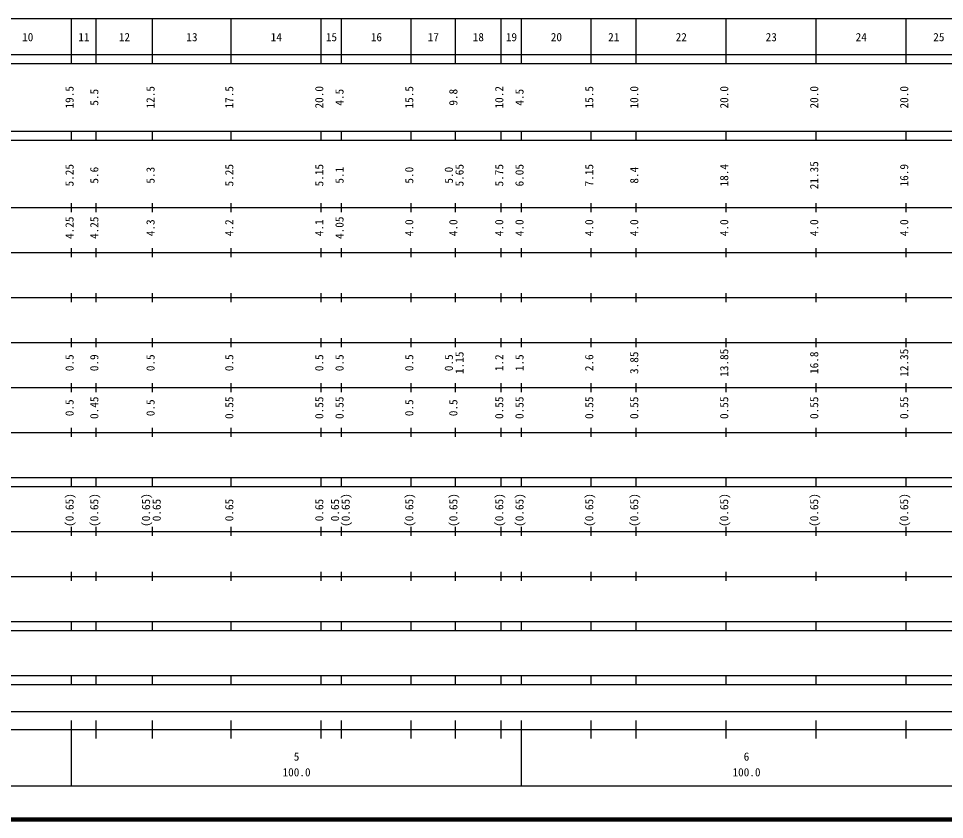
# Model space of a CAD drawing. Units: millimetres on the paper, enlarged 1000 times. Extents: x 40000 to 680000, y 20000 to 380000.
# Drawn here: x 256207 to 462002, y 20000 to 198000 of the extents above; entities that cross this region are included whole.
import ezdxf
from ezdxf.enums import TextEntityAlignment as Align

# ---------------------------------------------------------------- set-up
doc = ezdxf.new("R2010")
doc.units = ezdxf.units.MM
doc.header["$LTSCALE"] = 1000
doc.layers.add('S-TTL', color=2, linetype='Continuous', lineweight=140)
doc.layers.add('S-TTL-BAND', color=7, linetype='Continuous', lineweight=25)
doc.styles.add('ＭＳ ゴシック', font='')
doc.styles.get('ＭＳ ゴシック').set_extended_font_data('MS Gothic')

msp = doc.modelspace()

# ---------------------------------------------------------------- linework, layer by layer
at = {"layer": 'S-TTL'}
msp.add_line((40000, 20000), (680000, 20000), dxfattribs=at)
at = {"layer": 'S-TTL-BAND'}
for p, q in [((68000, 198000), (579000, 198000)), ((268000, 188000), (268000, 198000)), ((273500, 188000), (273500, 198000)), ((286000, 188000), (286000, 198000)), ((303500, 188000), (303500, 198000)), ((323500, 188000), (323500, 198000)), ((328000, 188000), (328000, 198000)), ((343500, 188000), (343500, 198000)), ((353300, 188000), (353300, 198000)), ((363500, 188000), (363500, 198000)), ((368000, 188000), (368000, 198000)), ((383500, 188000), (383500, 198000)), ((393500, 188000), (393500, 198000)), ((413500, 188000), (413500, 198000)), ((433500, 188000), (433500, 198000)), ((453500, 188000), (453500, 198000)), ((40000, 190000), (579000, 190000)), ((40000, 188000), (579000, 188000)), ((40000, 173000), (579000, 173000)), ((268000, 171000), (268000, 173000)), ((273500, 171000), (273500, 173000)), ((286000, 171000), (286000, 173000)), ((303500, 171000), (303500, 173000)), ((323500, 171000), (323500, 173000)), ((328000, 171000), (328000, 173000)), ((343500, 171000), (343500, 173000)), ((353300, 171000), (353300, 173000)), ((363500, 171000), (363500, 173000)), ((368000, 171000), (368000, 173000)), ((383500, 171000), (383500, 173000)), ((393500, 171000), (393500, 173000)), ((413500, 171000), (413500, 173000)), ((433500, 171000), (433500, 173000)), ((453500, 171000), (453500, 173000)), ((40000, 171000), (579000, 171000)), ((268000, 155000), (268000, 157000)), ((273500, 155000), (273500, 157000)), ((286000, 155000), (286000, 157000)), ((303500, 155000), (303500, 157000)), ((323500, 155000), (323500, 157000)), ((328000, 155000), (328000, 157000)), ((343500, 155000), (343500, 157000)), ((353300, 155000), (353300, 157000)), ((363500, 155000), (363500, 157000)), ((368000, 155000), (368000, 157000)), ((383500, 155000), (383500, 157000)), ((393500, 155000), (393500, 157000)), ((413500, 155000), (413500, 157000)), ((433500, 155000), (433500, 157000)), ((453500, 155000), (453500, 157000)), ((40000, 156000), (579000, 156000)), ((268000, 145000), (268000, 147000)), ((273500, 145000), (273500, 147000)), ((286000, 145000), (286000, 147000)), ((303500, 145000), (303500, 147000)), ((323500, 145000), (323500, 147000)), ((328000, 145000), (328000, 147000)), ((343500, 145000), (343500, 147000)), ((353300, 145000), (353300, 147000)), ((363500, 145000), (363500, 147000)), ((368000, 145000), (368000, 147000)), ((383500, 145000), (383500, 147000)), ((393500, 145000), (393500, 147000)), ((413500, 145000), (413500, 147000)), ((433500, 145000), (433500, 147000)), ((453500, 145000), (453500, 147000)), ((46000, 146000), (579000, 146000)), ((52000, 136000), (579000, 136000)), ((268000, 135000), (268000, 137000)), ((273500, 135000), (273500, 137000)), ((286000, 135000), (286000, 137000)), ((303500, 135000), (303500, 137000)), ((323500, 135000), (323500, 137000)), ((328000, 135000), (328000, 137000)), ((343500, 135000), (343500, 137000)), ((353300, 135000), (353300, 137000)), ((363500, 135000), (363500, 137000)), ((368000, 135000), (368000, 137000)), ((383500, 135000), (383500, 137000)), ((393500, 135000), (393500, 137000)), ((413500, 135000), (413500, 137000)), ((433500, 135000), (433500, 137000)), ((453500, 135000), (453500, 137000)), ((46000, 126000), (579000, 126000)), ((268000, 125000), (268000, 127000)), ((273500, 125000), (273500, 127000)), ((286000, 125000), (286000, 127000)), ((303500, 125000), (303500, 127000)), ((323500, 125000), (323500, 127000)), ((328000, 125000), (328000, 127000)), ((343500, 125000), (343500, 127000)), ((353300, 125000), (353300, 127000)), ((363500, 125000), (363500, 127000)), ((368000, 125000), (368000, 127000)), ((383500, 125000), (383500, 127000)), ((393500, 125000), (393500, 127000)), ((413500, 125000), (413500, 127000)), ((433500, 125000), (433500, 127000)), ((453500, 125000), (453500, 127000)), ((52000, 116000), (579000, 116000)), ((268000, 115000), (268000, 117000)), ((273500, 115000), (273500, 117000)), ((286000, 115000), (286000, 117000)), ((303500, 115000), (303500, 117000)), ((323500, 115000), (323500, 117000)), ((328000, 115000), (328000, 117000)), ((343500, 115000), (343500, 117000)), ((353300, 115000), (353300, 117000)), ((363500, 115000), (363500, 117000)), ((368000, 115000), (368000, 117000)), ((383500, 115000), (383500, 117000)), ((393500, 115000), (393500, 117000)), ((413500, 115000), (413500, 117000)), ((433500, 115000), (433500, 117000)), ((453500, 115000), (453500, 117000)), ((46000, 106000), (579000, 106000)), ((268000, 105000), (268000, 107000)), ((273500, 105000), (273500, 107000)), ((286000, 105000), (286000, 107000)), ((303500, 105000), (303500, 107000)), ((323500, 105000), (323500, 107000)), ((328000, 105000), (328000, 107000)), ((343500, 105000), (343500, 107000)), ((353300, 105000), (353300, 107000)), ((363500, 105000), (363500, 107000)), ((368000, 105000), (368000, 107000)), ((383500, 105000), (383500, 107000)), ((393500, 105000), (393500, 107000)), ((413500, 105000), (413500, 107000)), ((433500, 105000), (433500, 107000)), ((453500, 105000), (453500, 107000)), ((40000, 96000), (579000, 96000)), ((268000, 94000), (268000, 96000)), ((273500, 94000), (273500, 96000)), ((286000, 94000), (286000, 96000)), ((303500, 94000), (303500, 96000)), ((323500, 94000), (323500, 96000)), ((328000, 94000), (328000, 96000)), ((343500, 94000), (343500, 96000)), ((353300, 94000), (353300, 96000)), ((363500, 94000), (363500, 96000)), ((368000, 94000), (368000, 96000)), ((383500, 94000), (383500, 96000)), ((393500, 94000), (393500, 96000)), ((413500, 94000), (413500, 96000)), ((433500, 94000), (433500, 96000)), ((453500, 94000), (453500, 96000)), ((40000, 94000), (579000, 94000)), ((268000, 83000), (268000, 85000)), ((273500, 83000), (273500, 85000)), ((286000, 83000), (286000, 85000)), ((303500, 83000), (303500, 85000)), ((323500, 83000), (323500, 85000)), ((328000, 83000), (328000, 85000)), ((343500, 83000), (343500, 85000)), ((353300, 83000), (353300, 85000)), ((363500, 83000), (363500, 85000)), ((368000, 83000), (368000, 85000)), ((383500, 83000), (383500, 85000)), ((393500, 83000), (393500, 85000)), ((413500, 83000), (413500, 85000)), ((433500, 83000), (433500, 85000)), ((453500, 83000), (453500, 85000)), ((49000, 84000), (579000, 84000)), ((268000, 73000), (268000, 75000)), ((273500, 73000), (273500, 75000)), ((286000, 73000), (286000, 75000)), ((303500, 73000), (303500, 75000)), ((323500, 73000), (323500, 75000)), ((328000, 73000), (328000, 75000)), ((343500, 73000), (343500, 75000)), ((353300, 73000), (353300, 75000)), ((363500, 73000), (363500, 75000)), ((368000, 73000), (368000, 75000)), ((383500, 73000), (383500, 75000)), ((393500, 73000), (393500, 75000)), ((413500, 73000), (413500, 75000)), ((433500, 73000), (433500, 75000)), ((453500, 73000), (453500, 75000)), ((40000, 74000), (579000, 74000)), ((40000, 64000), (579000, 64000)), ((268000, 62000), (268000, 64000)), ((273500, 62000), (273500, 64000)), ((286000, 62000), (286000, 64000)), ((303500, 62000), (303500, 64000)), ((323500, 62000), (323500, 64000)), ((328000, 62000), (328000, 64000)), ((343500, 62000), (343500, 64000)), ((353300, 62000), (353300, 64000)), ((363500, 62000), (363500, 64000)), ((368000, 62000), (368000, 64000)), ((383500, 62000), (383500, 64000)), ((393500, 62000), (393500, 64000)), ((413500, 62000), (413500, 64000)), ((433500, 62000), (433500, 64000)), ((453500, 62000), (453500, 64000)), ((40000, 62000), (579000, 62000)), ((40000, 52000), (579000, 52000)), ((268000, 50000), (268000, 52000)), ((273500, 50000), (273500, 52000)), ((286000, 50000), (286000, 52000)), ((303500, 50000), (303500, 52000)), ((323500, 50000), (323500, 52000)), ((328000, 50000), (328000, 52000)), ((343500, 50000), (343500, 52000)), ((353300, 50000), (353300, 52000)), ((363500, 50000), (363500, 52000)), ((368000, 50000), (368000, 52000)), ((383500, 50000), (383500, 52000)), ((393500, 50000), (393500, 52000)), ((413500, 50000), (413500, 52000)), ((433500, 50000), (433500, 52000)), ((453500, 50000), (453500, 52000)), ((40000, 50000), (579000, 50000)), ((71000, 44000), (565000, 44000)), ((268000, 27500), (268000, 42000)), ((273500, 38000), (273500, 42000)), ((286000, 38000), (286000, 42000)), ((303500, 38000), (303500, 42000)), ((323500, 38000), (323500, 42000)), ((328000, 38000), (328000, 42000)), ((343500, 38000), (343500, 42000)), ((353300, 38000), (353300, 42000)), ((363500, 38000), (363500, 42000)), ((368000, 27500), (368000, 42000)), ((383500, 38000), (383500, 42000)), ((393500, 38000), (393500, 42000)), ((413500, 38000), (413500, 42000)), ((433500, 38000), (433500, 42000)), ((453500, 38000), (453500, 42000)), ((40000, 40000), (579000, 40000)), ((68000, 27500), (579000, 27500))]:
    msp.add_line(p, q, dxfattribs=at)

# ---------------------------------------------------------------- texts
at = {"layer": 'S-TTL-BAND', "style": 'ＭＳ ゴシック'}
for s, p in [('10', (258250, 192405)), ('11', (270750, 192405)), ('12', (279750, 192405)), ('13', (294750, 192405)), ('14', (313500, 192405)), ('15', (325750, 192405)), ('16', (335750, 192405)), ('17', (348400, 192405)), ('18', (358400, 192405)), ('19', (365750, 192405)), ('20', (375750, 192405)), ('21', (388500, 192405)), ('22', (403500, 192405)), ('23', (423500, 192405)), ('24', (443500, 192405)), ('25', (460750, 192405)), ('5', (318000, 32523)), ('6', (418000, 32523)), ('100.0', (318000, 29033)), ('100.0', (418000, 29033))]:
    msp.add_text(s, height=1833, dxfattribs=at).set_placement(p, align=Align.BOTTOM_CENTER)
for s, p in [('19.5', (269000, 180500)), ('5.5', (274500, 180500)), ('12.5', (287000, 180500)), ('17.5', (304500, 180500)), ('20.0', (324500, 180500)), ('4.5', (329000, 180500)), ('15.5', (344500, 180500)), ('9.8', (354300, 180500)), ('10.2', (364500, 180500)), ('4.5', (369000, 180500)), ('15.5', (384500, 180500)), ('10.0', (394500, 180500)), ('20.0', (414500, 180500)), ('20.0', (434500, 180500)), ('20.0', (454500, 180500)), ('5.25', (269000, 163174)), ('5.6', (274500, 163174)), ('5.3', (287000, 163174)), ('5.25', (304500, 163174)), ('5.15', (324500, 163174)), ('5.1', (329000, 163174)), ('5.0', (344500, 163174)), ('5.0', (353300, 163174)), ('5.65', (355670, 163174)), ('5.75', (364500, 163174)), ('6.05', (369000, 163174)), ('7.15', (384500, 163174)), ('8.4', (394500, 163174)), ('18.4', (414500, 163174)), ('21.35', (434500, 163174)), ('16.9', (454500, 163174)), ('4.25', (269000, 151500)), ('4.25', (274500, 151500)), ('4.3', (287000, 151500)), ('4.2', (304500, 151500)), ('4.1', (324500, 151500)), ('4.05', (329000, 151500)), ('4.0', (344500, 151500)), ('4.0', (354300, 151500)), ('4.0', (364500, 151500)), ('4.0', (369000, 151500)), ('4.0', (384500, 151500)), ('4.0', (394500, 151500)), ('4.0', (414500, 151500)), ('4.0', (434500, 151500)), ('4.0', (454500, 151500)), ('1.15', (355670, 121500)), ('3.85', (394500, 121500)), ('13.85', (414500, 121500)), ('16.8', (434500, 121500)), ('12.35', (454500, 121500)), ('0.5', (269000, 121500)), ('0.9', (274500, 121500)), ('0.5', (287000, 121500)), ('0.5', (304500, 121500)), ('0.5', (324500, 121500)), ('0.5', (329000, 121500)), ('0.5', (344500, 121500)), ('0.5', (353300, 121500)), ('1.2', (364500, 121500)), ('1.5', (369000, 121500)), ('2.6', (384500, 121500)), ('0.5', (269000, 111500)), ('0.45', (274500, 111500)), ('0.5', (287000, 111500)), ('0.55', (304500, 111500)), ('0.55', (324500, 111500)), ('0.55', (329000, 111500)), ('0.5', (344500, 111500)), ('0.5', (354300, 111500)), ('0.55', (364500, 111500)), ('0.55', (369000, 111500)), ('0.55', (384500, 111500)), ('0.55', (394500, 111500)), ('0.55', (414500, 111500)), ('0.55', (434500, 111500)), ('0.55', (454500, 111500)), ('(0.65)', (269000, 88764)), ('(0.65)', (274500, 88764)), ('(0.65)', (286000, 88764)), ('0.65', (288370, 88764)), ('0.65', (304500, 88764)), ('0.65', (324500, 88764)), ('0.65', (328000, 88764)), ('(0.65)', (330370, 88764)), ('(0.65)', (344500, 88764)), ('(0.65)', (354300, 88764)), ('(0.65)', (364500, 88764)), ('(0.65)', (369000, 88764)), ('(0.65)', (384500, 88764)), ('(0.65)', (394500, 88764)), ('(0.65)', (414500, 88764)), ('(0.65)', (434500, 88764)), ('(0.65)', (454500, 88764))]:
    msp.add_text(s, height=1833, rotation=90, dxfattribs=at).set_placement(p, align=Align.BOTTOM_CENTER)

doc.saveas('drawing.dxf')
